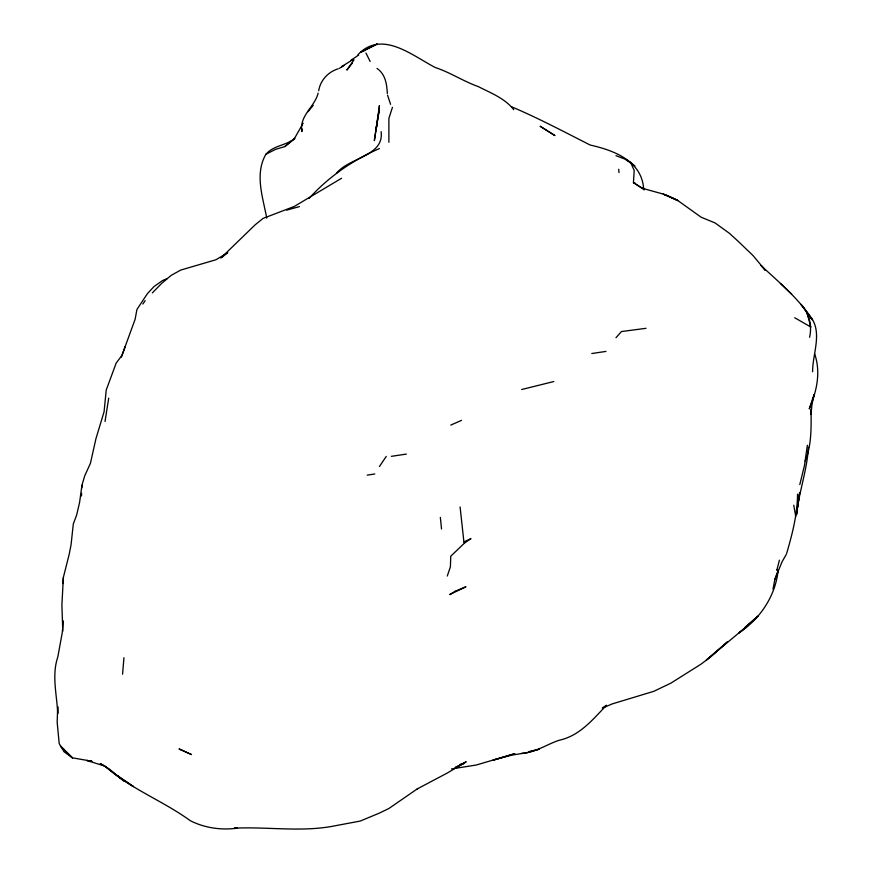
<?xml version="1.0" encoding="UTF-8"?>
<svg xmlns="http://www.w3.org/2000/svg" width="873" height="873" viewBox="0 0 873 873"><rect width="100%" height="100%" fill="white"/><g stroke="black" fill="none" stroke-linecap="round" stroke-linejoin="round"><path stroke-width="1.31" d="M62.78 631.277L61.896 604.814L63.391 577.282L69.174 554.388L71.084 544.566L73.299 523.986L76.66 514.983L79.596 502.368L81.942 485.279L84.681 475.927L90.421 463.334L95.932 438.726L104.083 411.74L106.222 390.035L116.196 363.026L121.947 355.409L135.108 319.311L136.952 309.446L147.417 293.644L154.041 286.54L162.574 280.539L167.398 278.476M81.484 495.94L81.604 493.278M81.833 487.942L81.942 485.279M808.431 447.205C807.11 470.045 799.024 491.837 796.482 514.579L799.723 492.71M62.921 583.557L63.391 577.282M122.558 674.229L123.955 657.685M799.559 492.907L796.482 514.579M797.551 494.183C797.409 514.513 792.258 534.069 786.66 553.449M812.599 371.767C812.501 353.063 823.414 331.38 809.369 315.273C795.98 296.22 777.93 281.324 761.06 265.534L765.337 270.335L753.05 255.582L738.383 241.505L729.512 233.375L715.02 222.91L701.128 217.213L677.939 200.615L672.745 197.964L663.284 194.101L642.463 188.317L633.438 182.61L634.191 170.431L630.579 162.4L625.439 159.279L615.978 155.689M379.057 110.958L379.428 105.644L374.353 140.597L379.057 110.958L375.881 130.546L377.114 123.006M63.38 620.987L62.278 632.543L57.814 656.976C51.54 675.462 56.952 694.755 57.716 713.568L57.716 706.617L57.171 722.266L59.189 743.589L64.002 751.729L72.383 757.819L91.72 761.212M809.609 337.262C812.272 325.815 809.162 312.949 800.988 304.382L812.239 319.736L806.728 311.999L810.875 327.069L794.736 317.75M105.033 421.484L108.71 398.153M807.372 445.23L804.48 465.407L799.799 484.559M772.976 589.253L774.864 579.421L778.159 570.396C775.42 596.019 760.263 618.673 738.973 632.947L748.434 624.981L706.322 660.032L727.525 641.797L710.589 656.987L701.128 664.091L670.77 683.21L653.822 691.307L612.093 703.954L602.501 708.134M302.407 129.106L301.916 131.55C299.024 115.672 314.782 106.943 318.132 93.116M318.7 90.705C320.315 80.425 328.237 71.761 338.157 68.836M779.403 560.193L776.828 570.255L776.632 569.742M392.457 107.346L388.889 118.357L388.889 142.266M447.282 576.027L450.381 566.883L450.784 556.188L464.578 542.995L470.984 538.608L463.901 541.915L464.578 542.995M805.212 460.944C811.868 444.543 811.159 426.559 811.05 409.197L810.984 414.533L812.021 404.21L814.105 394.487L809.249 408.87C816.692 391.475 821.035 372.433 814.673 353.925M121.358 357.122L125.243 346.395M774.864 579.421L782.077 561.732L786.289 554.42M265.796 154.401C254.48 174.382 262.969 197.353 266.734 218.152M303.138 123.246L294.266 138.818L284.805 146.577L275.344 149.436L265.883 154.303C273.544 145.256 286.049 145.726 294.834 138.392L284.805 146.577M142.877 304.011L145.158 300.628M379.428 466.542L386.226 456.437M354.001 59.866L346.832 70.08L352.354 63.074M308.049 111.689L313.189 105.327M615.978 337.709L621.445 331.554L645.998 328.313M152.339 292.892L161.8 283.245L171.261 275.322L180.722 270.073L215.958 259.75L227.777 252.635L221.829 257.393M309.009 198.466C328.564 176.881 352.681 160.163 379.428 148.541M220.814 258.081L255.211 224.765L263.1 218.392L294.266 206.454L341.572 178.267M357.974 54.661C381.916 29.507 412.089 55.545 435.332 67.548C450.261 72.437 463.388 81.298 478.131 86.536C490.67 92.942 504.878 98.289 513.739 109.682M363.474 51.103L366.442 48.626M336.487 173.356C348.578 157.511 384.458 156.453 381.108 131.627M358.661 55.064L351.044 60.193L353.358 59.408M602.348 707.97L606.506 705.242C592.843 719.483 579.617 735.884 559.2 740.249C546.454 744.451 535.204 752.766 521.356 753.388M339.346 68.334L342.762 66.359M343.875 65.453L341.572 66.643L352.234 60.041M464.578 763.22L455.117 767.585L466.204 761.758L447.587 772.867L417.272 788.908L417.872 788.483L388.889 808.496L379.428 813.079L360.254 821.057L332.111 826.349C299.996 832.122 266.942 826.622 234.39 828.171L237.5 828.128C221.458 830.354 204.969 828.084 190.434 820.773L190.183 820.609C162.858 800.759 130.383 788.897 105.033 766.156L123.955 780.975L109.398 769.222L100.264 763.569L103.843 765.512M450.784 425.086L461.511 420.36M521.661 389.522L553.809 381.534M286.639 210.131L299.45 206.606M459.853 764.475L463.399 763.526M528.962 751.598L539.11 749.22L526.419 752.821L511.894 755.08L492.972 760.176L514.797 753.683L476.243 765.021L451.505 768.938M367.184 475.152L374.779 473.974M391.377 456.339L406.392 454.08M591.774 353.532L605.971 351.415M634.9 182.763L633.438 182.61L643.27 189.092M91.785 761.18L86.733 760.459L103.811 765.785M511.894 106.899C538.663 118.302 564.198 131.856 590.224 145.049C614.188 150.472 642.19 160.938 643.717 189.627M625.439 159.279L634.9 166.056L630.579 162.4M780.44 283.463L791.615 294.092M377.027 68.432C385.386 74.107 386.87 84.146 387.317 93.455M642.779 188.142L644.361 189.812M365.94 52.98L370.163 61.47M387.547 95.135L390.569 104.313M793.753 505.216L795.75 516.554M460.093 506.94L463.901 541.915M440.352 517.394L441.542 529.005M618.739 169.242L618.979 172.57M757.906 616.24L744.8 627.622L757.906 616.24M455.117 591.261L449.748 594.578L465.931 586.787L455.117 591.261M367.086 48.997L360.505 52.402L377.289 43.966L367.086 48.997M667.496 195.716L663.284 194.101L677.939 200.615L667.496 195.716M180.722 749.645L179.02 748.914L191.536 754.578L180.722 749.645M554.77 135.501L540.278 126.345L554.77 135.501M133.416 786.551L117.233 775.628L133.416 786.551M72.383 757.819L60.488 746.033L72.383 757.819"/></g></svg>
